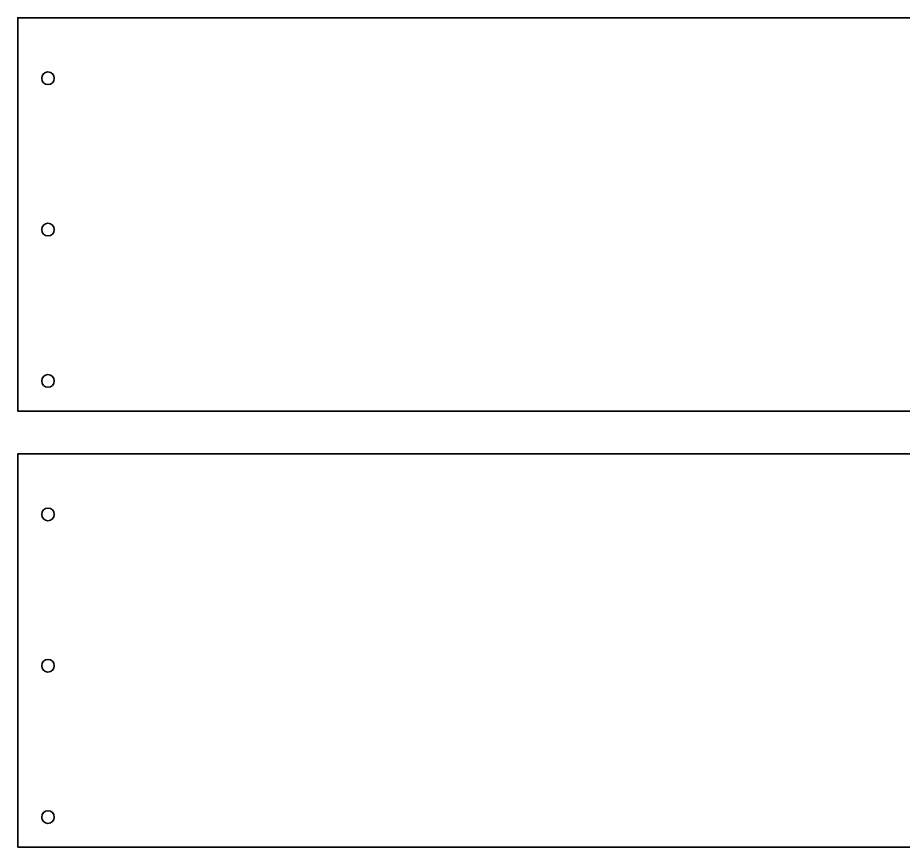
# Model space of a CAD drawing. Header units: inches. Extents: x 13 to 716, y -481 to 623.
# Drawn here: x 13.7 to 364.7, y 16.2 to 345 of the extents above; entities that cross this region are included whole.
import ezdxf

# ---------------------------------------------------------------- set-up
doc = ezdxf.new("R2010")
doc.units = ezdxf.units.IN
doc.header["$MEASUREMENT"] = 0
doc.layers.add('Layer 1', color=7, linetype='Continuous')

# ---------------------------------------------------------------- blocks, each defined once
blk = doc.blocks.new('block 6')
at = {"layer": 'Layer 1', "color": 1, "lineweight": 35, "true_color": 0xff0000}
blk.add_lwpolyline([(13.68, 189.1), (715.68, 189.1), (715.68, 345.05), (13.68, 345.05), (13.68, 189.1)], dxfattribs=at)
for points in [[(28.18, 321.06), (28.18, 322.52), (27.15, 323.55), (25.68, 323.55), (24.22, 323.55), (23.18, 322.52), (23.18, 321.06), (23.18, 319.59), (24.22, 318.56), (25.68, 318.56), (27.15, 318.56), (28.18, 319.59), (28.18, 321.06)], [(28.18, 261.08), (28.18, 262.54), (27.15, 263.58), (25.68, 263.58), (24.22, 263.58), (23.18, 262.54), (23.18, 261.08), (23.18, 259.61), (24.22, 258.58), (25.68, 258.58), (27.15, 258.58), (28.18, 259.61), (28.18, 261.08)], [(28.18, 201.1), (28.18, 202.56), (27.15, 203.6), (25.68, 203.6), (24.22, 203.6), (23.18, 202.56), (23.18, 201.1), (23.18, 199.64), (24.22, 198.6), (25.68, 198.6), (27.15, 198.6), (28.18, 199.64), (28.18, 201.1)]]:
    blk.add_open_spline(points, degree=3, knots=[0, 0, 0, 0, 1, 1, 1, 2, 2, 2, 3, 3, 3, 4, 4, 4, 4], dxfattribs=at)
blk = doc.blocks.new('block 8')
at = {"layer": 'Layer 1', "color": 1, "lineweight": 35, "true_color": 0xff0000}
blk.add_lwpolyline([(13.68, 16.23), (715.68, 16.23), (715.68, 172.17), (13.68, 172.17), (13.68, 16.23)], dxfattribs=at)
for points in [[(28.18, 148.18), (28.18, 149.64), (27.15, 150.68), (25.68, 150.68), (24.22, 150.68), (23.18, 149.64), (23.18, 148.18), (23.18, 146.71), (24.22, 145.68), (25.68, 145.68), (27.15, 145.68), (28.18, 146.71), (28.18, 148.18)], [(28.18, 88.2), (28.18, 89.66), (27.15, 90.7), (25.68, 90.7), (24.22, 90.7), (23.18, 89.66), (23.18, 88.2), (23.18, 86.74), (24.22, 85.7), (25.68, 85.7), (27.15, 85.7), (28.18, 86.74), (28.18, 88.2)], [(28.18, 28.22), (28.18, 29.69), (27.15, 30.72), (25.68, 30.72), (24.22, 30.72), (23.18, 29.69), (23.18, 28.22), (23.18, 26.76), (24.22, 25.72), (25.68, 25.72), (27.15, 25.72), (28.18, 26.76), (28.18, 28.22)]]:
    blk.add_open_spline(points, degree=3, knots=[0, 0, 0, 0, 1, 1, 1, 2, 2, 2, 3, 3, 3, 4, 4, 4, 4], dxfattribs=at)

msp = doc.modelspace()

# ---------------------------------------------------------------- block references
at = {"layer": 'Layer 1'}
for name in ['block 6', 'block 8']:
    msp.add_blockref(name, (0, 0), dxfattribs=at)

doc.saveas('drawing.dxf')
